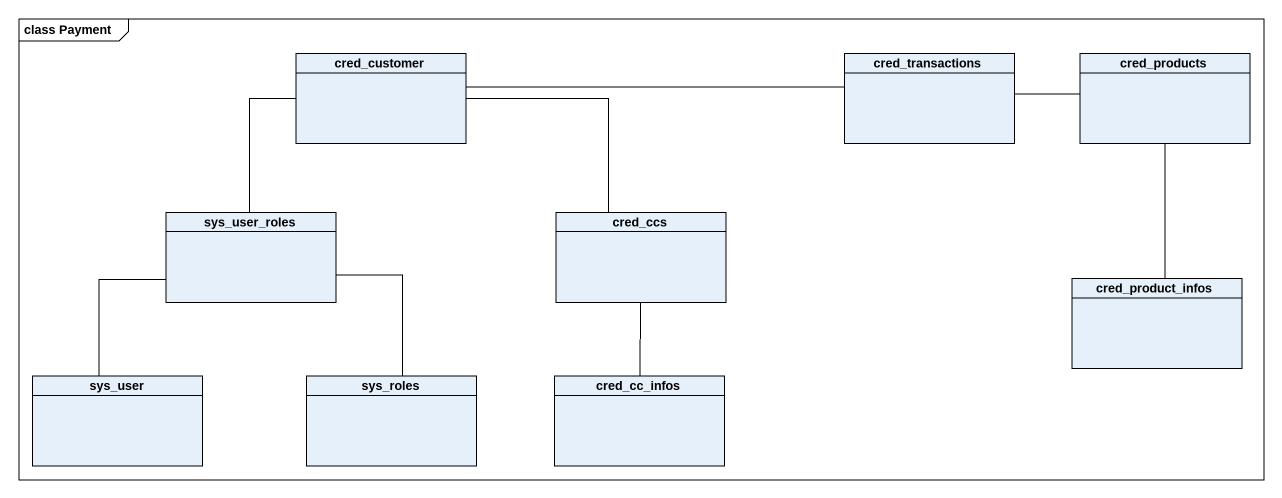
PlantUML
@startuml
mainframe class Payment
hide circle
hide empty members
class cred_customer
class cred_transactions
class cred_products
class sys_user_roles
class cred_ccs
class cred_product_infos
class sys_user
class sys_roles
class cred_cc_infos
cred_customer -right- cred_transactions
cred_customer -- sys_user_roles
cred_transactions -right- cred_products
cred_products -- cred_product_infos
sys_user_roles -- sys_user
sys_user_roles -- sys_roles
cred_ccs -up- cred_customer
cred_ccs -- cred_cc_infos
@enduml
